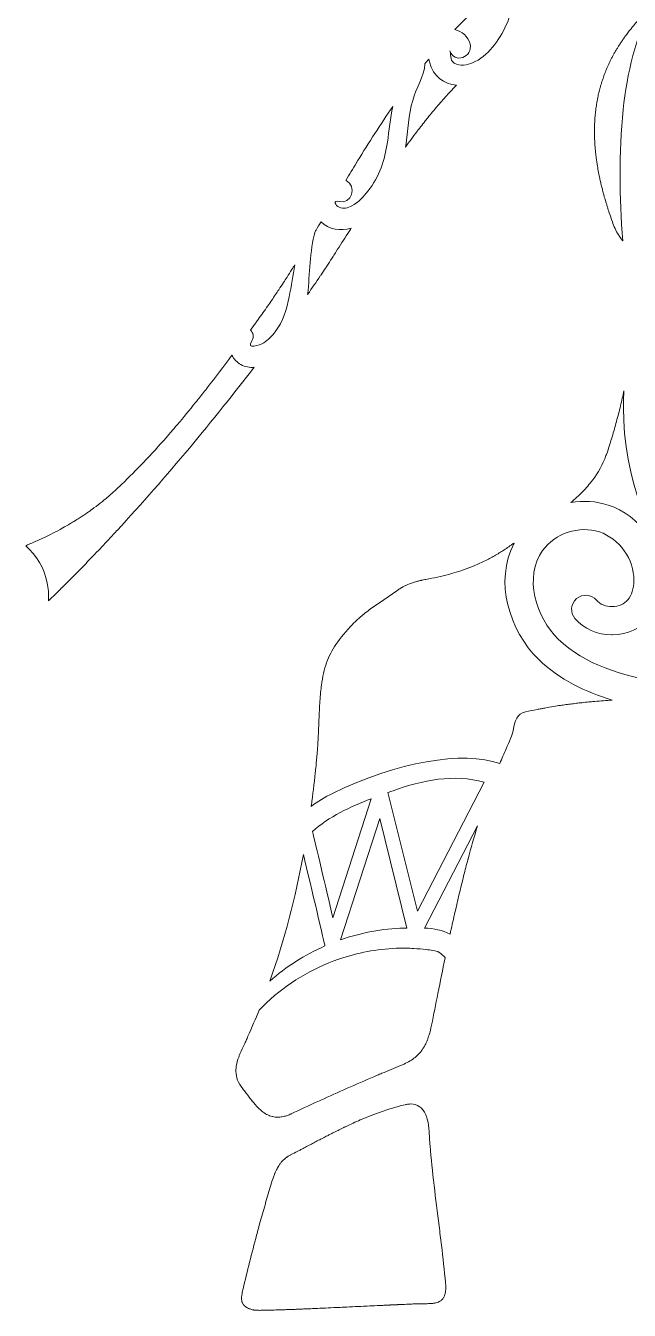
# Model space of a CAD drawing. Header units: millimetres. Extents: x -1088 to 1887, y 188 to 526.
# Drawn here: x -448.6 to -363.3, y 192.3 to 374.1 of the extents above; entities that cross this region are included whole.
import ezdxf

# ---------------------------------------------------------------- set-up
doc = ezdxf.new("R2010")
doc.units = ezdxf.units.MM
doc.header["$MEASUREMENT"] = 0
doc.layers.add('Layer 3', color=7, linetype='Continuous')

msp = doc.modelspace()

# ---------------------------------------------------------------- linework, layer by layer
at = {"layer": 'Layer 3', "lineweight": 0}
for points, knots in [([(-385.8, 371.54), (-386.06, 372.59), (-386.95, 373.33), (-387.96, 373.56), (-384.75, 376.95), (-381.28, 380.09), (-377.56, 382.91), (-378.17, 381.38), (-378.68, 379.78), (-379.19, 378.22), (-379.95, 375.86), (-380.82, 373.4), (-382.36, 371.41), (-383.09, 370.47), (-383.99, 369.58), (-385.07, 369.04), (-385.82, 368.66), (-386.88, 368.31), (-387.72, 368.66), (-388.76, 369.1), (-388.41, 369.75), (-388.66, 370.55), (-388.07, 368.67), (-385.34, 369.67), (-385.8, 371.54)], [0, 0, 0, 0, 1, 1, 1, 2, 2, 2, 3, 3, 3, 4, 4, 4, 5, 5, 5, 6, 6, 6, 7, 7, 7, 8, 8, 8, 8]), ([(-366.42, 348.58), (-366.46, 348.72), (-366.51, 348.86), (-366.55, 349), (-366.6, 349.17), (-366.65, 349.35), (-366.7, 349.52), (-366.74, 349.65), (-366.78, 349.79), (-366.82, 349.92), (-366.87, 350.1), (-366.91, 350.28), (-366.96, 350.46), (-366.99, 350.59), (-367.03, 350.72), (-367.06, 350.84), (-367.11, 351.03), (-367.16, 351.22), (-367.2, 351.4), (-367.23, 351.52), (-367.26, 351.64), (-367.29, 351.76), (-367.34, 351.97), (-367.38, 352.17), (-367.43, 352.38), (-367.45, 352.48), (-367.47, 352.57), (-367.49, 352.67), (-367.62, 353.28), (-367.73, 353.88), (-367.83, 354.48), (-367.84, 354.58), (-367.85, 354.67), (-367.87, 354.77), (-367.9, 354.97), (-367.93, 355.18), (-367.96, 355.38), (-367.97, 355.5), (-367.98, 355.61), (-368, 355.73), (-368.02, 355.91), (-368.04, 356.1), (-368.06, 356.28), (-368.07, 356.4), (-368.08, 356.53), (-368.09, 356.65), (-368.11, 356.82), (-368.13, 357), (-368.14, 357.17), (-368.15, 357.3), (-368.15, 357.43), (-368.16, 357.56), (-368.17, 357.72), (-368.18, 357.89), (-368.19, 358.05), (-368.19, 358.19), (-368.2, 358.32), (-368.2, 358.45), (-368.2, 358.61), (-368.21, 358.77), (-368.21, 358.93), (-368.21, 359.07), (-368.21, 359.2), (-368.21, 359.33), (-368.21, 359.49), (-368.21, 359.65), (-368.2, 359.81), (-368.2, 359.94), (-368.19, 360.08), (-368.19, 360.21), (-368.18, 360.37), (-368.18, 360.53), (-368.17, 360.68), (-368.16, 360.82), (-368.15, 360.95), (-368.14, 361.08), (-368.13, 361.24), (-368.11, 361.39), (-368.1, 361.55), (-368.09, 361.68), (-368.07, 361.82), (-368.06, 361.95), (-368.04, 362.1), (-368.02, 362.26), (-368, 362.41), (-367.98, 362.54), (-367.96, 362.68), (-367.94, 362.81), (-367.92, 362.96), (-367.89, 363.12), (-367.87, 363.27), (-367.85, 363.4), (-367.82, 363.53), (-367.8, 363.67), (-367.77, 363.82), (-367.74, 363.97), (-367.7, 364.12), (-367.68, 364.25), (-367.65, 364.39), (-367.62, 364.52), (-367.58, 364.67), (-367.54, 364.82), (-367.5, 364.97), (-367.47, 365.1), (-367.44, 365.23), (-367.4, 365.36), (-367.36, 365.51), (-367.32, 365.66), (-367.27, 365.81), (-367.23, 365.94), (-367.19, 366.07), (-367.15, 366.2), (-367.1, 366.35), (-367.05, 366.5), (-367, 366.65), (-366.96, 366.78), (-366.91, 366.91), (-366.87, 367.04), (-366.81, 367.18), (-366.75, 367.33), (-366.7, 367.48), (-366.65, 367.61), (-366.6, 367.74), (-366.54, 367.86), (-366.48, 368.01), (-366.42, 368.16), (-366.35, 368.31), (-366.3, 368.43), (-366.24, 368.56), (-366.18, 368.69), (-366.11, 368.83), (-366.04, 368.98), (-365.97, 369.13), (-365.91, 369.25), (-365.85, 369.38), (-365.79, 369.5), (-365.71, 369.65), (-365.63, 369.8), (-365.55, 369.95), (-365.48, 370.07), (-365.42, 370.19), (-365.35, 370.31), (-365.26, 370.46), (-365.17, 370.61), (-365.08, 370.77), (-365.01, 370.88), (-364.94, 371), (-364.87, 371.12), (-364.78, 371.27), (-364.67, 371.43), (-364.57, 371.58), (-364.5, 371.69), (-364.43, 371.81), (-364.35, 371.92), (-364.24, 372.08), (-364.13, 372.24), (-364.01, 372.4), (-363.94, 372.5), (-363.87, 372.61), (-363.79, 372.71), (-363.66, 372.89), (-363.52, 373.07), (-363.39, 373.25), (-363.32, 373.33), (-363.26, 373.41), (-363.19, 373.5), (-362.98, 373.76), (-362.77, 374.02), (-362.55, 374.28), (-362.33, 374.53), (-362.11, 374.78), (-361.9, 375.03), (-361.88, 375.06), (-361.85, 375.09), (-361.83, 375.11), (-361.71, 375.24), (-361.6, 375.37), (-361.49, 375.5), (-361.38, 375.63), (-361.26, 375.76), (-361.14, 375.9), (-361, 376.06), (-360.86, 376.23), (-360.71, 376.39), (-360.66, 376.44), (-360.61, 376.5), (-360.56, 376.56), (-360.55, 376.57), (-360.53, 376.59), (-360.52, 376.61), (-360.35, 376.8), (-360.18, 376.99), (-360.02, 377.17), (-360.02, 377.17), (-360.02, 377.17), (-360.01, 377.17), (-360.01, 377.17), (-360.01, 377.17), (-360.01, 377.17), (-362.38, 372.56), (-363.62, 367.42), (-364.14, 362.25), (-364.76, 356.06), (-364.68, 349.85), (-364.22, 343.66), (-364.22, 343.67), (-364.22, 343.67), (-364.23, 343.68), (-364.3, 343.78), (-364.38, 343.89), (-364.46, 344), (-364.48, 344.04), (-364.51, 344.08), (-364.54, 344.12), (-364.6, 344.21), (-364.66, 344.3), (-364.72, 344.39), (-364.75, 344.44), (-364.79, 344.49), (-364.82, 344.53), (-365.18, 345.1), (-365.45, 345.73), (-365.68, 346.36), (-365.83, 346.79), (-365.98, 347.22), (-366.12, 347.65), (-366.17, 347.79), (-366.21, 347.93), (-366.26, 348.07), (-366.31, 348.24), (-366.37, 348.41), (-366.42, 348.58)], [0, 0, 0, 0, 1, 1, 1, 2, 2, 2, 3, 3, 3, 4, 4, 4, 5, 5, 5, 6, 6, 6, 7, 7, 7, 8, 8, 8, 9, 9, 9, 10, 10, 10, 11, 11, 11, 12, 12, 12, 13, 13, 13, 14, 14, 14, 15, 15, 15, 16, 16, 16, 17, 17, 17, 18, 18, 18, 19, 19, 19, 20, 20, 20, 21, 21, 21, 22, 22, 22, 23, 23, 23, 24, 24, 24, 25, 25, 25, 26, 26, 26, 27, 27, 27, 28, 28, 28, 29, 29, 29, 30, 30, 30, 31, 31, 31, 32, 32, 32, 33, 33, 33, 34, 34, 34, 35, 35, 35, 36, 36, 36, 37, 37, 37, 38, 38, 38, 39, 39, 39, 40, 40, 40, 41, 41, 41, 42, 42, 42, 43, 43, 43, 44, 44, 44, 45, 45, 45, 46, 46, 46, 47, 47, 47, 48, 48, 48, 49, 49, 49, 50, 50, 50, 51, 51, 51, 52, 52, 52, 53, 53, 53, 54, 54, 54, 55, 55, 55, 56, 56, 56, 57, 57, 57, 58, 58, 58, 59, 59, 59, 60, 60, 60, 61, 61, 61, 62, 62, 62, 63, 63, 63, 64, 64, 64, 65, 65, 65, 66, 66, 66, 67, 67, 67, 68, 68, 68, 69, 69, 69, 70, 70, 70, 71, 71, 71, 72, 72, 72, 73, 73, 73, 74, 74, 74, 75, 75, 75, 76, 76, 76, 77, 77, 77, 77]), ([(-390.6, 362.53), (-390.6, 362.52), (-390.6, 362.52), (-390.61, 362.52), (-391.06, 361.98), (-391.52, 361.43), (-391.96, 360.88), (-391.97, 360.87), (-391.98, 360.86), (-391.98, 360.85), (-392.42, 360.29), (-392.86, 359.73), (-393.29, 359.17), (-393.29, 359.17), (-393.29, 359.16), (-393.29, 359.16), (-393.3, 359.15), (-393.32, 359.13), (-393.33, 359.11), (-393.87, 358.39), (-394.41, 357.67), (-394.93, 356.94), (-394.93, 356.94), (-394.93, 356.94), (-394.93, 356.94), (-394.93, 357), (-394.92, 357.06), (-394.91, 357.12), (-394.63, 359.29), (-394.49, 361.43), (-393.92, 363.55), (-393.46, 365.28), (-392.29, 366.93), (-392.18, 368.72), (-392.17, 368.73), (-392.18, 368.73), (-392.18, 368.74), (-392, 368.96), (-391.82, 369.18), (-391.64, 369.4), (-391.62, 369.26), (-391.6, 369.12), (-391.56, 368.98), (-390.99, 366.86), (-389.47, 365.89), (-387.74, 365.7), (-387.74, 365.7), (-387.74, 365.69), (-387.74, 365.69), (-388.72, 364.67), (-389.67, 363.62), (-390.6, 362.53)], [0, 0, 0, 0, 1, 1, 1, 2, 2, 2, 3, 3, 3, 4, 4, 4, 5, 5, 5, 6, 6, 6, 7, 7, 7, 8, 8, 8, 9, 9, 9, 10, 10, 10, 11, 11, 11, 12, 12, 12, 13, 13, 13, 14, 14, 14, 15, 15, 15, 16, 16, 16, 17, 17, 17, 17]), ([(-401.71, 354.98), (-400.12, 357.58), (-398.47, 360.15), (-396.73, 362.68), (-396.73, 362.68), (-396.73, 362.68), (-396.73, 362.68), (-396.73, 362.68), (-396.73, 362.68), (-396.73, 362.68), (-397.1, 361.03), (-397.24, 359.32), (-397.49, 357.64), (-397.86, 355.11), (-398.63, 352.76), (-400.23, 350.73), (-400.87, 349.93), (-401.59, 349.1), (-402.52, 348.63), (-403.08, 348.34), (-403.71, 348.13), (-404.32, 348.42), (-404.84, 348.67), (-405.25, 349.51), (-404.33, 349.24), (-402.58, 348.74), (-401.75, 351.44), (-403.33, 352.2), (-403.35, 352.21), (-403.36, 352.22), (-403.38, 352.23), (-403.38, 352.23), (-403.38, 352.23), (-403.38, 352.23), (-402.88, 353.06), (-402.38, 353.89), (-401.87, 354.71), (-401.85, 354.74), (-401.83, 354.78), (-401.82, 354.81), (-401.78, 354.87), (-401.75, 354.92), (-401.71, 354.98)], [0, 0, 0, 0, 1, 1, 1, 2, 2, 2, 3, 3, 3, 4, 4, 4, 5, 5, 5, 6, 6, 6, 7, 7, 7, 8, 8, 8, 9, 9, 9, 10, 10, 10, 11, 11, 11, 12, 12, 12, 13, 13, 13, 14, 14, 14, 14]), ([(-404.73, 342.16), (-404.88, 341.93), (-405.02, 341.7), (-405.17, 341.47), (-405.23, 341.38), (-405.29, 341.28), (-405.35, 341.19), (-405.57, 340.84), (-405.81, 340.47), (-406.06, 340.09), (-406.06, 340.09), (-406.07, 340.08), (-406.07, 340.07), (-406.12, 340), (-406.17, 339.93), (-406.21, 339.85), (-406.43, 339.53), (-406.65, 339.19), (-406.88, 338.85), (-406.91, 338.8), (-406.94, 338.75), (-406.98, 338.71), (-406.98, 338.71), (-406.98, 338.7), (-406.98, 338.7), (-407.54, 337.87), (-408.13, 337), (-408.77, 336.09), (-408.45, 339.05), (-408.52, 342.15), (-407.71, 344.99), (-407.67, 345.05), (-407.63, 345.12), (-407.59, 345.18), (-407.59, 345.19), (-407.59, 345.19), (-407.58, 345.19), (-407.35, 345.58), (-407.11, 345.97), (-406.88, 346.36), (-405.74, 345.24), (-404.14, 345.06), (-402.62, 345.47), (-402.66, 345.41), (-402.7, 345.35), (-402.73, 345.29), (-402.86, 345.1), (-402.98, 344.91), (-403.1, 344.71), (-403.65, 343.86), (-404.19, 343.01), (-404.73, 342.16)], [0, 0, 0, 0, 1, 1, 1, 2, 2, 2, 3, 3, 3, 4, 4, 4, 5, 5, 5, 6, 6, 6, 7, 7, 7, 8, 8, 8, 9, 9, 9, 10, 10, 10, 11, 11, 11, 12, 12, 12, 13, 13, 13, 14, 14, 14, 15, 15, 15, 16, 16, 16, 17, 17, 17, 17]), ([(-416.86, 331.05), (-416.61, 331.39), (-416.36, 331.73), (-416.12, 332.07), (-416, 332.22), (-415.89, 332.38), (-415.78, 332.53), (-415.32, 333.17), (-414.86, 333.81), (-414.41, 334.46), (-414.04, 335), (-413.67, 335.54), (-413.31, 336.08), (-413.15, 336.31), (-413.01, 336.54), (-412.86, 336.76), (-412.63, 337.11), (-412.4, 337.45), (-412.18, 337.8), (-412.01, 338.05), (-411.85, 338.3), (-411.69, 338.55), (-411.47, 338.89), (-411.25, 339.23), (-411.04, 339.57), (-410.89, 339.81), (-410.73, 340.05), (-410.58, 340.29), (-410.86, 338.8), (-411.08, 337.28), (-411.39, 335.77), (-411.73, 334.03), (-412.26, 332.23), (-413.35, 330.81), (-413.81, 330.21), (-414.35, 329.66), (-414.99, 329.25), (-415.54, 328.91), (-417.51, 328.22), (-416.68, 329.51), (-416.31, 330.08), (-416.47, 330.65), (-416.86, 331.05)], [0, 0, 0, 0, 1, 1, 1, 2, 2, 2, 3, 3, 3, 4, 4, 4, 5, 5, 5, 6, 6, 6, 7, 7, 7, 8, 8, 8, 9, 9, 9, 10, 10, 10, 11, 11, 11, 12, 12, 12, 13, 13, 13, 14, 14, 14, 14]), ([(-437.66, 300.61), (-437.66, 300.61), (-437.66, 300.61), (-437.66, 300.61), (-438.29, 299.94), (-438.93, 299.27), (-439.56, 298.61), (-439.57, 298.6), (-439.57, 298.6), (-439.58, 298.6), (-439.6, 298.57), (-439.63, 298.54), (-439.65, 298.52), (-440.27, 297.87), (-440.9, 297.23), (-441.53, 296.59), (-441.53, 296.59), (-441.54, 296.58), (-441.54, 296.57), (-442.17, 295.94), (-442.8, 295.31), (-443.43, 294.68), (-443.46, 294.65), (-443.49, 294.62), (-443.52, 294.59), (-443.54, 294.58), (-443.55, 294.56), (-443.56, 294.55), (-444.18, 293.94), (-444.8, 293.33), (-445.42, 292.74), (-445.42, 292.73), (-445.42, 292.73), (-445.43, 292.73), (-445.38, 293.68), (-445.45, 294.57), (-445.59, 295.25), (-446.02, 297.34), (-447.11, 299.17), (-448.64, 300.53), (-448.48, 300.6), (-448.33, 300.67), (-448.17, 300.74), (-447.65, 300.95), (-447.13, 301.18), (-446.63, 301.41), (-446.5, 301.47), (-446.36, 301.53), (-446.23, 301.59), (-446.23, 301.59), (-446.23, 301.59), (-446.23, 301.59), (-445.27, 302.04), (-444.33, 302.52), (-443.41, 303.04), (-443.41, 303.04), (-443.41, 303.04), (-443.41, 303.04), (-443.05, 303.24), (-442.69, 303.44), (-442.34, 303.65), (-442.34, 303.65), (-442.34, 303.65), (-442.34, 303.65), (-442.24, 303.71), (-442.13, 303.78), (-442.03, 303.84), (-441.76, 304), (-441.49, 304.17), (-441.22, 304.35), (-441.21, 304.35), (-441.21, 304.35), (-441.21, 304.35), (-441.12, 304.41), (-441.03, 304.47), (-440.94, 304.52), (-440.94, 304.52), (-440.94, 304.52), (-440.94, 304.52), (-440.59, 304.75), (-440.24, 304.98), (-439.9, 305.22), (-439.9, 305.22), (-439.9, 305.22), (-439.9, 305.22), (-439.83, 305.27), (-439.76, 305.32), (-439.69, 305.37), (-439.69, 305.37), (-439.69, 305.37), (-439.69, 305.37), (-439.56, 305.46), (-439.42, 305.56), (-439.29, 305.66), (-438.89, 305.95), (-438.5, 306.25), (-438.11, 306.56), (-437.93, 306.69), (-437.75, 306.83), (-437.58, 306.97), (-437.58, 306.97), (-437.58, 306.97), (-437.58, 306.97), (-437.16, 307.31), (-436.74, 307.67), (-436.33, 308.04), (-436.33, 308.04), (-436.33, 308.04), (-436.33, 308.04), (-436.25, 308.11), (-436.18, 308.18), (-436.1, 308.25), (-435.86, 308.47), (-435.62, 308.69), (-435.38, 308.91), (-435.38, 308.91), (-435.38, 308.92), (-435.38, 308.92), (-435.38, 308.92), (-435.38, 308.92), (-435.37, 308.92), (-435.28, 309.01), (-435.19, 309.1), (-435.1, 309.19), (-434.02, 310.23), (-432.97, 311.29), (-431.95, 312.36), (-431.82, 312.5), (-431.69, 312.64), (-431.56, 312.77), (-431.56, 312.77), (-431.56, 312.78), (-431.56, 312.78), (-430.48, 313.92), (-429.43, 315.08), (-428.41, 316.26), (-428.41, 316.26), (-428.41, 316.26), (-428.41, 316.26), (-428.3, 316.39), (-428.19, 316.52), (-428.08, 316.64), (-427.79, 316.97), (-427.51, 317.3), (-427.23, 317.63), (-427.23, 317.63), (-427.23, 317.63), (-427.23, 317.63), (-427.22, 317.65), (-427.2, 317.66), (-427.19, 317.68), (-426.32, 318.7), (-425.47, 319.74), (-424.63, 320.79), (-424.63, 320.79), (-424.63, 320.79), (-424.63, 320.79), (-424.51, 320.93), (-424.4, 321.08), (-424.28, 321.22), (-423.87, 321.74), (-423.45, 322.27), (-423.04, 322.8), (-423.02, 322.82), (-423.01, 322.84), (-422.99, 322.86), (-422.99, 322.86), (-422.99, 322.86), (-422.99, 322.86), (-421.81, 324.38), (-420.64, 325.92), (-419.48, 327.48), (-419.21, 326.94), (-418.78, 326.48), (-418.2, 326.16), (-417.61, 325.83), (-416.98, 325.73), (-416.34, 325.78), (-421.95, 318.48), (-428.7, 310.31), (-435.73, 302.68), (-435.73, 302.68), (-435.74, 302.67), (-435.74, 302.67), (-436.38, 301.98), (-437.01, 301.3), (-437.65, 300.62), (-437.66, 300.61), (-437.66, 300.61), (-437.66, 300.61)], [0, 0, 0, 0, 1, 1, 1, 2, 2, 2, 3, 3, 3, 4, 4, 4, 5, 5, 5, 6, 6, 6, 7, 7, 7, 8, 8, 8, 9, 9, 9, 10, 10, 10, 11, 11, 11, 12, 12, 12, 13, 13, 13, 14, 14, 14, 15, 15, 15, 16, 16, 16, 17, 17, 17, 18, 18, 18, 19, 19, 19, 20, 20, 20, 21, 21, 21, 22, 22, 22, 23, 23, 23, 24, 24, 24, 25, 25, 25, 26, 26, 26, 27, 27, 27, 28, 28, 28, 29, 29, 29, 30, 30, 30, 31, 31, 31, 32, 32, 32, 33, 33, 33, 34, 34, 34, 35, 35, 35, 36, 36, 36, 37, 37, 37, 38, 38, 38, 39, 39, 39, 40, 40, 40, 41, 41, 41, 42, 42, 42, 43, 43, 43, 44, 44, 44, 45, 45, 45, 46, 46, 46, 47, 47, 47, 48, 48, 48, 49, 49, 49, 50, 50, 50, 51, 51, 51, 52, 52, 52, 53, 53, 53, 54, 54, 54, 55, 55, 55, 56, 56, 56, 57, 57, 57, 58, 58, 58, 59, 59, 59, 60, 60, 60, 61, 61, 61, 62, 62, 62, 63, 63, 63, 63]), ([(-375.54, 299.86), (-373.8, 302.29), (-370.36, 303.42), (-367.52, 302.48), (-364.69, 301.55), (-362.59, 298.59), (-362.64, 295.61), (-362.66, 294.49), (-362.96, 293.52), (-363.49, 292.87), (-363.97, 292.29), (-364.79, 291.93), (-365.7, 291.92), (-366.6, 291.9), (-367.44, 292.25), (-367.93, 292.82), (-368.65, 293.66), (-369.91, 293.76), (-370.75, 293.04), (-371.59, 292.32), (-371.68, 291.05), (-370.97, 290.22), (-369.71, 288.75), (-367.81, 287.92), (-365.74, 287.92), (-365.71, 287.92), (-365.68, 287.92), (-365.65, 287.92), (-363.54, 287.95), (-361.63, 288.83), (-360.39, 290.34), (-358.99, 292.06), (-358.66, 294.12), (-358.64, 295.54), (-358.56, 300.28), (-361.77, 304.8), (-366.27, 306.28), (-367.98, 306.84), (-369.79, 306.94), (-371.54, 306.64), (-370.96, 307.12), (-370.41, 307.62), (-369.9, 308.15), (-369.9, 308.15), (-369.9, 308.15), (-369.9, 308.15), (-369.9, 308.15), (-369.9, 308.15), (-369.9, 308.15), (-369.39, 308.68), (-368.91, 309.23), (-368.48, 309.81), (-368.48, 309.81), (-368.48, 309.81), (-368.48, 309.81), (-368.47, 309.82), (-368.47, 309.83), (-368.46, 309.83), (-367.69, 310.87), (-367.06, 312.01), (-366.58, 313.28), (-366.51, 313.46), (-366.44, 313.64), (-366.38, 313.83), (-366.38, 313.83), (-366.38, 313.83), (-366.38, 313.83), (-366.15, 314.53), (-365.93, 315.23), (-365.72, 315.94), (-365.72, 315.94), (-365.72, 315.94), (-365.72, 315.94), (-365.71, 315.94), (-365.71, 315.95), (-365.71, 315.95), (-365.5, 316.66), (-365.29, 317.38), (-365.1, 318.1), (-365.1, 318.1), (-365.1, 318.1), (-365.1, 318.1), (-365.1, 318.1), (-365.1, 318.1), (-365.1, 318.11), (-364.9, 318.84), (-364.71, 319.58), (-364.53, 320.32), (-364.53, 320.32), (-364.53, 320.32), (-364.53, 320.32), (-364.36, 321.03), (-364.2, 321.74), (-364.04, 322.46), (-364.09, 321.68), (-364.11, 320.89), (-364.11, 320.1), (-364.11, 300.07), (-349.68, 283.34), (-330.66, 279.78), (-340.2, 278.88), (-349.87, 279.35), (-359.29, 281.21), (-364.13, 282.16), (-369.58, 283.64), (-373.33, 287.32), (-376.49, 290.41), (-378.23, 296.09), (-375.54, 299.86)], [0, 0, 0, 0, 1, 1, 1, 2, 2, 2, 3, 3, 3, 4, 4, 4, 5, 5, 5, 6, 6, 6, 7, 7, 7, 8, 8, 8, 9, 9, 9, 10, 10, 10, 11, 11, 11, 12, 12, 12, 13, 13, 13, 14, 14, 14, 15, 15, 15, 16, 16, 16, 17, 17, 17, 18, 18, 18, 19, 19, 19, 20, 20, 20, 21, 21, 21, 22, 22, 22, 23, 23, 23, 24, 24, 24, 25, 25, 25, 26, 26, 26, 27, 27, 27, 28, 28, 28, 29, 29, 29, 30, 30, 30, 31, 31, 31, 32, 32, 32, 33, 33, 33, 34, 34, 34, 35, 35, 35, 36, 36, 36, 36]), ([(-404.77, 286.55), (-404.12, 287.52), (-403.32, 288.44), (-402.37, 289.45), (-402.37, 289.45), (-402.36, 289.46), (-402.36, 289.46), (-402.01, 289.83), (-401.65, 290.16), (-401.27, 290.49), (-401.14, 290.6), (-401.01, 290.71), (-400.88, 290.81), (-400.36, 291.24), (-399.81, 291.64), (-399.26, 292.02), (-398.98, 292.21), (-398.7, 292.4), (-398.42, 292.59), (-398.14, 292.77), (-397.86, 292.96), (-397.59, 293.15), (-397.03, 293.52), (-396.49, 293.89), (-395.97, 294.28), (-395.82, 294.39), (-395.67, 294.49), (-395.52, 294.58), (-395.47, 294.61), (-395.43, 294.63), (-395.38, 294.66), (-395.26, 294.72), (-395.15, 294.79), (-395.02, 294.85), (-394.98, 294.87), (-394.93, 294.89), (-394.88, 294.92), (-394.54, 295.08), (-394.18, 295.21), (-393.81, 295.33), (-393.62, 295.39), (-393.43, 295.45), (-393.24, 295.5), (-393.24, 295.5), (-393.24, 295.5), (-393.24, 295.5), (-393.07, 295.54), (-392.9, 295.59), (-392.73, 295.62), (-392.68, 295.64), (-392.63, 295.65), (-392.58, 295.66), (-392.46, 295.69), (-392.34, 295.71), (-392.22, 295.74), (-392.17, 295.74), (-392.13, 295.75), (-392.08, 295.76), (-391.93, 295.79), (-391.79, 295.82), (-391.65, 295.85), (-391.65, 295.85), (-391.64, 295.85), (-391.64, 295.85), (-390.52, 296.05), (-389.46, 296.29), (-388.43, 296.58), (-386.65, 297.08), (-384.99, 297.73), (-383.39, 298.55), (-382.93, 298.78), (-382.47, 299.03), (-382.02, 299.3), (-381.79, 299.43), (-381.57, 299.57), (-381.34, 299.71), (-380.89, 299.99), (-380.44, 300.29), (-379.99, 300.61), (-379.86, 300.71), (-379.72, 300.81), (-379.58, 300.9), (-382.42, 295.47), (-380.23, 288.48), (-376.13, 284.46), (-373.17, 281.55), (-369.39, 279.81), (-365.7, 278.67), (-365.7, 278.67), (-365.7, 278.67), (-365.71, 278.67), (-365.71, 278.67), (-365.71, 278.67), (-365.71, 278.67), (-366.53, 278.62), (-367.35, 278.56), (-368.16, 278.49), (-368.17, 278.49), (-368.17, 278.49), (-368.17, 278.49), (-368.36, 278.47), (-368.56, 278.46), (-368.76, 278.44), (-369.08, 278.41), (-369.41, 278.38), (-369.74, 278.34), (-369.74, 278.34), (-369.74, 278.34), (-369.74, 278.34), (-370.01, 278.31), (-370.28, 278.29), (-370.56, 278.25), (-370.56, 278.25), (-370.56, 278.25), (-370.56, 278.25), (-370.84, 278.22), (-371.11, 278.19), (-371.39, 278.15), (-371.68, 278.12), (-371.97, 278.08), (-372.25, 278.04), (-372.25, 278.04), (-372.25, 278.04), (-372.25, 278.04), (-372.51, 278.01), (-372.76, 277.97), (-373.01, 277.93), (-373.01, 277.93), (-373.01, 277.93), (-373.01, 277.93), (-373.33, 277.89), (-373.65, 277.83), (-373.97, 277.78), (-373.97, 277.78), (-373.97, 277.78), (-373.97, 277.78), (-374.39, 277.71), (-374.81, 277.64), (-375.24, 277.56), (-375.41, 277.53), (-375.57, 277.5), (-375.74, 277.47), (-375.74, 277.47), (-375.74, 277.47), (-375.74, 277.47), (-375.93, 277.44), (-376.12, 277.4), (-376.31, 277.36), (-376.31, 277.36), (-376.31, 277.36), (-376.31, 277.36), (-376.86, 277.25), (-377.41, 277.14), (-377.96, 277.01), (-379.15, 276.75), (-379.5, 275.78), (-379.71, 274.38), (-379.8, 273.82), (-380.27, 272.74), (-380.7, 271.8), (-381, 271.11), (-381.3, 270.41), (-381.59, 269.71), (-386.81, 271.57), (-396.11, 269.95), (-405.25, 265.49), (-406.34, 264.95), (-407.36, 264.36), (-408.27, 263.65), (-408.26, 263.69), (-408.26, 263.73), (-408.25, 263.77), (-408.04, 265.31), (-407.86, 266.86), (-407.69, 268.4), (-407.62, 269.04), (-407.56, 269.68), (-407.5, 270.32), (-407.5, 270.32), (-407.5, 270.33), (-407.5, 270.33), (-407.47, 270.64), (-407.44, 270.94), (-407.42, 271.24), (-407.41, 271.32), (-407.41, 271.4), (-407.4, 271.49), (-407.38, 271.71), (-407.37, 271.94), (-407.35, 272.16), (-407.35, 272.23), (-407.34, 272.3), (-407.34, 272.37), (-407.32, 272.65), (-407.31, 272.92), (-407.29, 273.2), (-407.29, 273.25), (-407.29, 273.3), (-407.28, 273.35), (-407.27, 273.58), (-407.26, 273.81), (-407.25, 274.03), (-407.25, 274.11), (-407.24, 274.19), (-407.24, 274.27), (-407.23, 274.5), (-407.22, 274.73), (-407.21, 274.96), (-407.21, 274.99), (-407.21, 275.02), (-407.21, 275.05), (-407.21, 275.14), (-407.2, 275.23), (-407.2, 275.33), (-407.19, 275.47), (-407.19, 275.61), (-407.18, 275.75), (-407.18, 275.83), (-407.17, 275.91), (-407.17, 275.99), (-407.16, 276.18), (-407.16, 276.37), (-407.15, 276.56), (-407.14, 276.64), (-407.14, 276.73), (-407.14, 276.81), (-407.12, 277.06), (-407.11, 277.31), (-407.1, 277.57), (-407.1, 277.57), (-407.1, 277.58), (-407.1, 277.59), (-407.05, 278.41), (-406.99, 279.24), (-406.9, 280.1), (-406.89, 280.21), (-406.87, 280.32), (-406.86, 280.43), (-406.85, 280.54), (-406.84, 280.65), (-406.82, 280.76), (-406.67, 281.98), (-406.43, 283.03), (-406.09, 283.97), (-405.75, 284.91), (-405.31, 285.74), (-404.77, 286.55)], [0, 0, 0, 0, 1, 1, 1, 2, 2, 2, 3, 3, 3, 4, 4, 4, 5, 5, 5, 6, 6, 6, 7, 7, 7, 8, 8, 8, 9, 9, 9, 10, 10, 10, 11, 11, 11, 12, 12, 12, 13, 13, 13, 14, 14, 14, 15, 15, 15, 16, 16, 16, 17, 17, 17, 18, 18, 18, 19, 19, 19, 20, 20, 20, 21, 21, 21, 22, 22, 22, 23, 23, 23, 24, 24, 24, 25, 25, 25, 26, 26, 26, 27, 27, 27, 28, 28, 28, 29, 29, 29, 30, 30, 30, 31, 31, 31, 32, 32, 32, 33, 33, 33, 34, 34, 34, 35, 35, 35, 36, 36, 36, 37, 37, 37, 38, 38, 38, 39, 39, 39, 40, 40, 40, 41, 41, 41, 42, 42, 42, 43, 43, 43, 44, 44, 44, 45, 45, 45, 46, 46, 46, 47, 47, 47, 48, 48, 48, 49, 49, 49, 50, 50, 50, 51, 51, 51, 52, 52, 52, 53, 53, 53, 54, 54, 54, 55, 55, 55, 56, 56, 56, 57, 57, 57, 58, 58, 58, 59, 59, 59, 60, 60, 60, 61, 61, 61, 62, 62, 62, 63, 63, 63, 64, 64, 64, 65, 65, 65, 66, 66, 66, 67, 67, 67, 68, 68, 68, 69, 69, 69, 70, 70, 70, 71, 71, 71, 72, 72, 72, 73, 73, 73, 74, 74, 74, 75, 75, 75, 76, 76, 76, 77, 77, 77, 78, 78, 78, 79, 79, 79, 80, 80, 80, 81, 81, 81, 82, 82, 82, 82]), ([(-397.41, 265.6), (-397.17, 265.69), (-396.93, 265.78), (-396.7, 265.86), (-392.58, 267.35), (-388.06, 268.28), (-383.79, 267.05), (-383.79, 267.05), (-393.26, 248.81), (-393.26, 248.81), (-393.26, 248.81), (-397.41, 265.6), (-397.41, 265.6)], [0, 0, 0, 0, 1, 1, 1, 2, 2, 2, 3, 3, 3, 4, 4, 4, 4]), ([(-405.2, 247.89), (-406.17, 252.01), (-407.7, 258.48), (-408.09, 260.07), (-405.78, 262.19), (-402.77, 263.58), (-399.77, 264.73), (-399.77, 264.73), (-405.2, 247.89), (-405.2, 247.89)], [0, 0, 0, 0, 1, 1, 1, 2, 2, 2, 3, 3, 3, 3]), ([(-394.74, 246.43), (-394.88, 246.43), (-395.01, 246.42), (-395.15, 246.42), (-398.19, 246.35), (-401.23, 245.77), (-404.11, 244.76), (-404.11, 244.76), (-398.57, 261.94), (-398.57, 261.94), (-398.57, 261.94), (-394.74, 246.43), (-394.74, 246.43)], [0, 0, 0, 0, 1, 1, 1, 2, 2, 2, 3, 3, 3, 4, 4, 4, 4]), ([(-386.09, 256.19), (-386.09, 256.18), (-386.1, 256.17), (-386.1, 256.15), (-386.31, 255.38), (-386.51, 254.61), (-386.71, 253.83), (-386.71, 253.8), (-386.72, 253.77), (-386.73, 253.74), (-387.17, 251.98), (-387.59, 250.21), (-387.99, 248.44), (-387.99, 248.42), (-388, 248.41), (-388, 248.39), (-388.21, 247.44), (-388.42, 246.5), (-388.63, 245.55), (-388.63, 245.55), (-388.63, 245.55), (-388.63, 245.55), (-389.66, 246.14), (-390.96, 246.36), (-392.25, 246.43), (-392.25, 246.43), (-384.74, 260.89), (-384.74, 260.89), (-384.74, 260.89), (-384.74, 260.89), (-384.74, 260.89), (-385.22, 259.34), (-385.67, 257.77), (-386.09, 256.19)], [0, 0, 0, 0, 1, 1, 1, 2, 2, 2, 3, 3, 3, 4, 4, 4, 5, 5, 5, 6, 6, 6, 7, 7, 7, 8, 8, 8, 9, 9, 9, 10, 10, 10, 11, 11, 11, 11]), ([(-409.37, 256.84), (-409.37, 256.84), (-409.37, 256.84), (-409.37, 256.84), (-408.27, 252.23), (-406.35, 244.04), (-406.33, 243.93), (-406.33, 243.93), (-406.32, 243.89), (-406.32, 243.89), (-409.19, 242.63), (-411.81, 240.97), (-414.11, 238.92), (-412.05, 244.78), (-410.5, 250.78), (-409.37, 256.84)], [0, 0, 0, 0, 1, 1, 1, 2, 2, 2, 3, 3, 3, 4, 4, 4, 5, 5, 5, 5]), ([(-390.35, 237.18), (-390.35, 237.17), (-390.35, 237.16), (-390.35, 237.15), (-390.65, 235.66), (-390.95, 234.18), (-391.25, 232.7), (-391.25, 232.69), (-391.25, 232.68), (-391.26, 232.67), (-391.36, 232.17), (-391.47, 231.72), (-391.6, 231.3), (-391.68, 231.05), (-391.76, 230.81), (-391.84, 230.58), (-391.84, 230.58), (-391.85, 230.58), (-391.85, 230.58), (-391.9, 230.44), (-391.96, 230.31), (-392.02, 230.18), (-392.04, 230.13), (-392.06, 230.09), (-392.08, 230.05), (-392.12, 229.96), (-392.16, 229.88), (-392.21, 229.79), (-392.23, 229.75), (-392.26, 229.7), (-392.29, 229.65), (-392.33, 229.58), (-392.37, 229.51), (-392.42, 229.44), (-392.45, 229.39), (-392.48, 229.35), (-392.51, 229.3), (-392.55, 229.23), (-392.6, 229.17), (-392.65, 229.1), (-392.68, 229.06), (-392.71, 229.02), (-392.74, 228.97), (-392.79, 228.91), (-392.84, 228.85), (-392.9, 228.79), (-392.93, 228.75), (-392.96, 228.71), (-393, 228.67), (-393.06, 228.61), (-393.12, 228.54), (-393.18, 228.48), (-393.21, 228.45), (-393.24, 228.42), (-393.28, 228.39), (-393.37, 228.3), (-393.47, 228.21), (-393.57, 228.13), (-393.57, 228.13), (-393.57, 228.13), (-393.57, 228.13), (-394.02, 227.77), (-394.53, 227.46), (-395.14, 227.18), (-395.3, 227.11), (-395.45, 227.04), (-395.62, 226.97), (-395.62, 226.97), (-395.62, 226.97), (-395.62, 226.97), (-396.5, 226.61), (-397.38, 226.24), (-398.26, 225.87), (-398.48, 225.78), (-398.7, 225.69), (-398.92, 225.59), (-401.46, 224.51), (-403.99, 223.41), (-406.46, 222.28), (-406.75, 222.15), (-407.04, 222.02), (-407.33, 221.89), (-408.6, 221.31), (-409.85, 220.73), (-411.09, 220.14), (-411.14, 220.11), (-411.2, 220.09), (-411.25, 220.07), (-411.34, 220.03), (-411.42, 220), (-411.5, 219.96), (-411.68, 219.89), (-411.86, 219.83), (-412.04, 219.79), (-412.17, 219.75), (-412.3, 219.73), (-412.43, 219.71), (-412.46, 219.7), (-412.49, 219.7), (-412.52, 219.69), (-412.65, 219.67), (-412.77, 219.66), (-412.89, 219.66), (-412.89, 219.66), (-412.89, 219.66), (-412.89, 219.66), (-413.03, 219.65), (-413.17, 219.66), (-413.31, 219.67), (-413.33, 219.67), (-413.35, 219.67), (-413.37, 219.68), (-413.5, 219.69), (-413.62, 219.71), (-413.74, 219.74), (-413.77, 219.75), (-413.79, 219.75), (-413.81, 219.76), (-413.93, 219.79), (-414.05, 219.83), (-414.17, 219.87), (-414.19, 219.88), (-414.2, 219.89), (-414.22, 219.9), (-414.34, 219.94), (-414.46, 220), (-414.57, 220.06), (-414.67, 220.11), (-414.76, 220.17), (-414.85, 220.23), (-414.88, 220.24), (-414.9, 220.26), (-414.92, 220.27), (-415.01, 220.34), (-415.1, 220.4), (-415.19, 220.47), (-415.19, 220.47), (-415.19, 220.47), (-415.19, 220.47), (-415.28, 220.54), (-415.36, 220.61), (-415.45, 220.69), (-415.47, 220.7), (-415.49, 220.72), (-415.51, 220.74), (-415.6, 220.82), (-415.68, 220.9), (-415.76, 220.98), (-415.88, 221.1), (-416, 221.23), (-416.12, 221.36), (-416.27, 221.54), (-416.43, 221.72), (-416.58, 221.91), (-416.59, 221.92), (-416.59, 221.93), (-416.6, 221.94), (-416.75, 222.12), (-416.89, 222.31), (-417.04, 222.5), (-417.06, 222.53), (-417.08, 222.56), (-417.11, 222.59), (-417.12, 222.61), (-417.14, 222.63), (-417.15, 222.65), (-417.26, 222.79), (-417.37, 222.93), (-417.47, 223.07), (-417.48, 223.09), (-417.49, 223.1), (-417.5, 223.11), (-417.65, 223.3), (-417.79, 223.49), (-417.94, 223.67), (-418.62, 224.51), (-418.89, 225.34), (-418.91, 226.14), (-418.92, 226.29), (-418.91, 226.43), (-418.9, 226.58), (-418.87, 227.01), (-418.77, 227.44), (-418.63, 227.86), (-418.59, 228), (-418.54, 228.14), (-418.48, 228.28), (-418.43, 228.42), (-418.37, 228.56), (-418.31, 228.7), (-418.14, 229.11), (-417.94, 229.52), (-417.75, 229.92), (-417.65, 230.12), (-417.56, 230.32), (-417.47, 230.52), (-417.38, 230.72), (-417.29, 230.92), (-417.21, 231.12), (-416.66, 232.34), (-416.14, 233.57), (-415.65, 234.81), (-415.65, 234.81), (-415.65, 234.81), (-415.65, 234.81), (-412.86, 237.69), (-409.47, 240), (-405.76, 241.51), (-405.76, 241.51), (-405.07, 241.78), (-405.07, 241.78), (-404.81, 241.88), (-404.54, 241.97), (-404.28, 242.06), (-401.69, 242.94), (-398.99, 243.45), (-396.26, 243.56), (-395.52, 243.59), (-394.77, 243.59), (-394.03, 243.55), (-394.03, 243.55), (-393.75, 243.54), (-393.75, 243.54), (-393.16, 243.5), (-392.58, 243.45), (-391.99, 243.38), (-391.44, 243.3), (-390.65, 243.29), (-390.16, 242.99), (-389.84, 242.79), (-389.62, 242.5), (-389.32, 242.27), (-389.32, 242.26), (-389.32, 242.25), (-389.32, 242.24), (-389.32, 242.23), (-389.33, 242.22), (-389.33, 242.21), (-389.67, 240.53), (-390.01, 238.85), (-390.35, 237.18)], [0, 0, 0, 0, 1, 1, 1, 2, 2, 2, 3, 3, 3, 4, 4, 4, 5, 5, 5, 6, 6, 6, 7, 7, 7, 8, 8, 8, 9, 9, 9, 10, 10, 10, 11, 11, 11, 12, 12, 12, 13, 13, 13, 14, 14, 14, 15, 15, 15, 16, 16, 16, 17, 17, 17, 18, 18, 18, 19, 19, 19, 20, 20, 20, 21, 21, 21, 22, 22, 22, 23, 23, 23, 24, 24, 24, 25, 25, 25, 26, 26, 26, 27, 27, 27, 28, 28, 28, 29, 29, 29, 30, 30, 30, 31, 31, 31, 32, 32, 32, 33, 33, 33, 34, 34, 34, 35, 35, 35, 36, 36, 36, 37, 37, 37, 38, 38, 38, 39, 39, 39, 40, 40, 40, 41, 41, 41, 42, 42, 42, 43, 43, 43, 44, 44, 44, 45, 45, 45, 46, 46, 46, 47, 47, 47, 48, 48, 48, 49, 49, 49, 50, 50, 50, 51, 51, 51, 52, 52, 52, 53, 53, 53, 54, 54, 54, 55, 55, 55, 56, 56, 56, 57, 57, 57, 58, 58, 58, 59, 59, 59, 60, 60, 60, 61, 61, 61, 62, 62, 62, 63, 63, 63, 64, 64, 64, 65, 65, 65, 66, 66, 66, 67, 67, 67, 68, 68, 68, 69, 69, 69, 70, 70, 70, 71, 71, 71, 72, 72, 72, 73, 73, 73, 74, 74, 74, 75, 75, 75, 76, 76, 76, 77, 77, 77, 78, 78, 78, 79, 79, 79, 80, 80, 80, 80]), ([(-393.58, 193.24), (-393.67, 193.23), (-393.76, 193.23), (-393.85, 193.23), (-393.85, 193.23), (-393.85, 193.23), (-393.86, 193.23), (-393.98, 193.22), (-394.11, 193.22), (-394.24, 193.21), (-394.29, 193.21), (-394.33, 193.21), (-394.37, 193.21), (-394.51, 193.2), (-394.65, 193.2), (-394.79, 193.19), (-394.8, 193.19), (-394.8, 193.19), (-394.8, 193.19), (-394.8, 193.19), (-394.8, 193.19), (-394.81, 193.19), (-395.16, 193.17), (-395.54, 193.16), (-395.95, 193.14), (-395.98, 193.14), (-396.02, 193.13), (-396.05, 193.13), (-396.16, 193.13), (-396.27, 193.12), (-396.38, 193.12), (-396.45, 193.12), (-396.51, 193.11), (-396.57, 193.11), (-396.65, 193.11), (-396.72, 193.1), (-396.79, 193.1), (-396.89, 193.09), (-397, 193.09), (-397.1, 193.09), (-397.14, 193.08), (-397.18, 193.08), (-397.23, 193.08), (-397.33, 193.07), (-397.43, 193.07), (-397.53, 193.06), (-397.6, 193.06), (-397.67, 193.06), (-397.74, 193.06), (-397.83, 193.05), (-397.91, 193.05), (-398, 193.04), (-398.09, 193.04), (-398.18, 193.03), (-398.27, 193.03), (-398.35, 193.03), (-398.42, 193.02), (-398.5, 193.02), (-398.64, 193.01), (-398.77, 193.01), (-398.91, 193), (-398.93, 193), (-398.94, 193), (-398.96, 193), (-399.41, 192.98), (-399.87, 192.95), (-400.34, 192.93), (-400.39, 192.93), (-400.45, 192.93), (-400.5, 192.93), (-401.51, 192.88), (-402.57, 192.83), (-403.63, 192.78), (-403.98, 192.76), (-404.33, 192.74), (-404.69, 192.73), (-405.22, 192.7), (-405.75, 192.68), (-406.27, 192.66), (-406.97, 192.62), (-407.66, 192.59), (-408.33, 192.56), (-408.56, 192.55), (-408.79, 192.55), (-409.02, 192.54), (-409.07, 192.53), (-409.13, 192.53), (-409.19, 192.53), (-409.41, 192.52), (-409.63, 192.51), (-409.85, 192.5), (-409.87, 192.5), (-409.89, 192.5), (-409.92, 192.5), (-410.12, 192.49), (-410.33, 192.48), (-410.53, 192.47), (-410.57, 192.47), (-410.61, 192.47), (-410.65, 192.47), (-410.86, 192.46), (-411.07, 192.45), (-411.28, 192.45), (-411.31, 192.44), (-411.34, 192.44), (-411.37, 192.44), (-411.56, 192.43), (-411.75, 192.43), (-411.94, 192.42), (-411.96, 192.42), (-411.99, 192.42), (-412.01, 192.42), (-412.2, 192.41), (-412.39, 192.41), (-412.57, 192.4), (-412.62, 192.4), (-412.66, 192.4), (-412.71, 192.39), (-412.87, 192.39), (-413.03, 192.38), (-413.19, 192.38), (-413.21, 192.38), (-413.23, 192.38), (-413.25, 192.38), (-413.42, 192.37), (-413.58, 192.37), (-413.74, 192.36), (-413.78, 192.36), (-413.82, 192.36), (-413.85, 192.36), (-414.01, 192.36), (-414.17, 192.35), (-414.31, 192.35), (-414.32, 192.35), (-414.33, 192.35), (-414.34, 192.35), (-414.48, 192.35), (-414.61, 192.34), (-414.74, 192.34), (-414.77, 192.34), (-414.8, 192.34), (-414.83, 192.34), (-414.96, 192.34), (-415.08, 192.34), (-415.2, 192.34), (-415.22, 192.34), (-415.23, 192.34), (-415.25, 192.34), (-415.35, 192.33), (-415.45, 192.33), (-415.54, 192.33), (-415.56, 192.33), (-415.58, 192.33), (-415.6, 192.33), (-415.7, 192.34), (-415.79, 192.34), (-415.87, 192.34), (-415.89, 192.34), (-415.9, 192.34), (-415.92, 192.34), (-415.99, 192.34), (-416.06, 192.34), (-416.11, 192.35), (-416.12, 192.35), (-416.13, 192.35), (-416.14, 192.35), (-416.21, 192.35), (-416.26, 192.35), (-416.3, 192.36), (-416.31, 192.36), (-416.32, 192.36), (-416.33, 192.36), (-416.37, 192.37), (-416.41, 192.37), (-416.43, 192.38), (-416.61, 192.42), (-416.77, 192.47), (-416.92, 192.52), (-416.99, 192.55), (-417.06, 192.58), (-417.13, 192.61), (-417.22, 192.65), (-417.31, 192.7), (-417.4, 192.75), (-417.41, 192.76), (-417.43, 192.77), (-417.45, 192.78), (-417.53, 192.82), (-417.6, 192.88), (-417.66, 192.93), (-417.67, 192.94), (-417.68, 192.95), (-417.69, 192.96), (-417.75, 193.02), (-417.81, 193.08), (-417.85, 193.14), (-417.86, 193.15), (-417.87, 193.16), (-417.87, 193.16), (-417.92, 193.23), (-417.96, 193.31), (-417.99, 193.38), (-418, 193.4), (-418.01, 193.42), (-418.02, 193.44), (-418.05, 193.52), (-418.07, 193.6), (-418.09, 193.69), (-418.09, 193.7), (-418.09, 193.72), (-418.09, 193.73), (-418.11, 193.82), (-418.12, 193.91), (-418.12, 194.01), (-418.12, 194.03), (-418.12, 194.05), (-418.12, 194.06), (-418.12, 194.17), (-418.11, 194.29), (-418.1, 194.41), (-418.09, 194.43), (-418.09, 194.46), (-418.09, 194.49), (-418.07, 194.61), (-418.04, 194.75), (-418.01, 194.89), (-417.44, 197.37), (-416.8, 199.93), (-416.12, 202.49), (-415.95, 203.13), (-415.78, 203.77), (-415.61, 204.4), (-415.37, 205.25), (-415.13, 206.09), (-414.89, 206.93), (-414.83, 207.14), (-414.77, 207.35), (-414.71, 207.56), (-414.47, 208.4), (-414.23, 209.23), (-413.98, 210.05), (-413.85, 210.48), (-413.71, 210.91), (-413.56, 211.33), (-413.56, 211.33), (-413.56, 211.33), (-413.56, 211.33), (-413.51, 211.47), (-413.45, 211.6), (-413.4, 211.73), (-413.39, 211.77), (-413.37, 211.8), (-413.36, 211.83), (-413.3, 211.97), (-413.24, 212.1), (-413.18, 212.23), (-413.08, 212.42), (-412.98, 212.61), (-412.87, 212.78), (-412.83, 212.84), (-412.79, 212.9), (-412.75, 212.96), (-412.73, 212.99), (-412.71, 213.02), (-412.69, 213.05), (-412.61, 213.16), (-412.52, 213.26), (-412.43, 213.37), (-412.41, 213.39), (-412.38, 213.42), (-412.36, 213.45), (-412.17, 213.65), (-411.96, 213.84), (-411.72, 214), (-411.7, 214.02), (-411.67, 214.05), (-411.64, 214.06), (-411.51, 214.15), (-411.39, 214.22), (-411.25, 214.29), (-411.23, 214.3), (-411.21, 214.31), (-411.19, 214.32), (-410.85, 214.5), (-410.51, 214.67), (-410.17, 214.85), (-410.03, 214.92), (-409.89, 215), (-409.74, 215.07), (-409.52, 215.18), (-409.3, 215.3), (-409.09, 215.41), (-408.86, 215.53), (-408.63, 215.65), (-408.4, 215.77), (-408.18, 215.89), (-407.97, 216), (-407.75, 216.11), (-407.52, 216.24), (-407.29, 216.36), (-407.05, 216.48), (-406.9, 216.56), (-406.75, 216.63), (-406.61, 216.71), (-406.4, 216.82), (-406.19, 216.93), (-405.98, 217.04), (-405.83, 217.11), (-405.68, 217.19), (-405.53, 217.27), (-405.32, 217.38), (-405.11, 217.48), (-404.89, 217.59), (-404.75, 217.66), (-404.61, 217.73), (-404.47, 217.8), (-404.23, 217.92), (-404, 218.03), (-403.77, 218.15), (-403.65, 218.2), (-403.52, 218.26), (-403.4, 218.32), (-403.05, 218.49), (-402.69, 218.66), (-402.34, 218.82), (-402, 218.98), (-401.67, 219.13), (-401.33, 219.27), (-400.32, 219.71), (-399.29, 220.12), (-398.23, 220.48), (-397.53, 220.72), (-396.82, 220.95), (-396.09, 221.15), (-395.72, 221.25), (-395.35, 221.34), (-394.98, 221.43), (-394.91, 221.45), (-394.85, 221.45), (-394.78, 221.47), (-394.58, 221.5), (-394.39, 221.53), (-394.21, 221.53), (-393.73, 221.53), (-393.33, 221.41), (-392.99, 221.18), (-392.91, 221.13), (-392.84, 221.07), (-392.77, 221.01), (-392.76, 221), (-392.75, 221), (-392.74, 220.99), (-392.67, 220.92), (-392.59, 220.84), (-392.53, 220.76), (-392.39, 220.6), (-392.27, 220.41), (-392.16, 220.2), (-392.09, 220.06), (-392.03, 219.91), (-391.97, 219.75), (-391.96, 219.71), (-391.94, 219.67), (-391.93, 219.63), (-391.82, 219.31), (-391.74, 218.95), (-391.69, 218.56), (-391.68, 218.51), (-391.67, 218.46), (-391.67, 218.41), (-391.64, 218.21), (-391.62, 218.01), (-391.61, 217.8), (-391.61, 217.8), (-391.61, 217.8), (-391.61, 217.8), (-391.57, 217.23), (-391.53, 216.65), (-391.49, 216.06), (-391.48, 215.92), (-391.46, 215.77), (-391.45, 215.63), (-391.16, 211.98), (-390.66, 208.1), (-390.19, 204.28), (-390.07, 203.37), (-389.96, 202.46), (-389.85, 201.56), (-389.64, 199.75), (-389.44, 197.97), (-389.28, 196.25), (-389.22, 195.6), (-389.23, 195.09), (-389.33, 194.68), (-389.35, 194.59), (-389.37, 194.51), (-389.4, 194.43), (-389.41, 194.4), (-389.42, 194.38), (-389.43, 194.36), (-389.45, 194.3), (-389.48, 194.25), (-389.5, 194.2), (-389.51, 194.18), (-389.52, 194.15), (-389.54, 194.13), (-389.58, 194.07), (-389.62, 194.01), (-389.66, 193.95), (-389.66, 193.95), (-389.66, 193.95), (-389.67, 193.95), (-389.71, 193.89), (-389.76, 193.84), (-389.82, 193.79), (-389.84, 193.78), (-389.85, 193.76), (-389.87, 193.75), (-389.91, 193.71), (-389.96, 193.68), (-390.01, 193.65), (-390.02, 193.64), (-390.04, 193.63), (-390.06, 193.62), (-390.13, 193.58), (-390.2, 193.54), (-390.27, 193.51), (-390.37, 193.47), (-390.47, 193.44), (-390.58, 193.41), (-390.61, 193.4), (-390.65, 193.4), (-390.68, 193.39), (-390.76, 193.37), (-390.84, 193.36), (-390.93, 193.34), (-390.97, 193.34), (-391.01, 193.33), (-391.06, 193.32), (-391.15, 193.31), (-391.24, 193.3), (-391.33, 193.3), (-391.37, 193.29), (-391.42, 193.29), (-391.46, 193.29), (-391.6, 193.28), (-391.74, 193.27), (-391.89, 193.27), (-391.93, 193.27), (-391.96, 193.27), (-392, 193.27), (-392.1, 193.27), (-392.2, 193.27), (-392.31, 193.27), (-392.34, 193.27), (-392.38, 193.27), (-392.42, 193.27), (-392.42, 193.27), (-392.42, 193.27), (-392.42, 193.27), (-392.61, 193.27), (-392.92, 193.26), (-393.32, 193.25), (-393.4, 193.24), (-393.49, 193.24), (-393.58, 193.24)], [0, 0, 0, 0, 1, 1, 1, 2, 2, 2, 3, 3, 3, 4, 4, 4, 5, 5, 5, 6, 6, 6, 7, 7, 7, 8, 8, 8, 9, 9, 9, 10, 10, 10, 11, 11, 11, 12, 12, 12, 13, 13, 13, 14, 14, 14, 15, 15, 15, 16, 16, 16, 17, 17, 17, 18, 18, 18, 19, 19, 19, 20, 20, 20, 21, 21, 21, 22, 22, 22, 23, 23, 23, 24, 24, 24, 25, 25, 25, 26, 26, 26, 27, 27, 27, 28, 28, 28, 29, 29, 29, 30, 30, 30, 31, 31, 31, 32, 32, 32, 33, 33, 33, 34, 34, 34, 35, 35, 35, 36, 36, 36, 37, 37, 37, 38, 38, 38, 39, 39, 39, 40, 40, 40, 41, 41, 41, 42, 42, 42, 43, 43, 43, 44, 44, 44, 45, 45, 45, 46, 46, 46, 47, 47, 47, 48, 48, 48, 49, 49, 49, 50, 50, 50, 51, 51, 51, 52, 52, 52, 53, 53, 53, 54, 54, 54, 55, 55, 55, 56, 56, 56, 57, 57, 57, 58, 58, 58, 59, 59, 59, 60, 60, 60, 61, 61, 61, 62, 62, 62, 63, 63, 63, 64, 64, 64, 65, 65, 65, 66, 66, 66, 67, 67, 67, 68, 68, 68, 69, 69, 69, 70, 70, 70, 71, 71, 71, 72, 72, 72, 73, 73, 73, 74, 74, 74, 75, 75, 75, 76, 76, 76, 77, 77, 77, 78, 78, 78, 79, 79, 79, 80, 80, 80, 81, 81, 81, 82, 82, 82, 83, 83, 83, 84, 84, 84, 85, 85, 85, 86, 86, 86, 87, 87, 87, 88, 88, 88, 89, 89, 89, 90, 90, 90, 91, 91, 91, 92, 92, 92, 93, 93, 93, 94, 94, 94, 95, 95, 95, 96, 96, 96, 97, 97, 97, 98, 98, 98, 99, 99, 99, 100, 100, 100, 101, 101, 101, 102, 102, 102, 103, 103, 103, 104, 104, 104, 105, 105, 105, 106, 106, 106, 107, 107, 107, 108, 108, 108, 109, 109, 109, 110, 110, 110, 111, 111, 111, 112, 112, 112, 113, 113, 113, 114, 114, 114, 115, 115, 115, 116, 116, 116, 117, 117, 117, 118, 118, 118, 119, 119, 119, 120, 120, 120, 121, 121, 121, 122, 122, 122, 123, 123, 123, 124, 124, 124, 125, 125, 125, 126, 126, 126, 127, 127, 127, 128, 128, 128, 129, 129, 129, 130, 130, 130, 131, 131, 131, 132, 132, 132, 133, 133, 133, 134, 134, 134, 135, 135, 135, 136, 136, 136, 137, 137, 137, 138, 138, 138, 139, 139, 139, 140, 140, 140, 141, 141, 141, 142, 142, 142, 143, 143, 143, 144, 144, 144, 145, 145, 145, 146, 146, 146, 147, 147, 147, 148, 148, 148, 149, 149, 149, 150, 150, 150, 151, 151, 151, 152, 152, 152, 153, 153, 153, 154, 154, 154, 155, 155, 155, 155])]:
    msp.add_open_spline(points, degree=3, knots=knots, dxfattribs=at)

doc.saveas('drawing.dxf')
